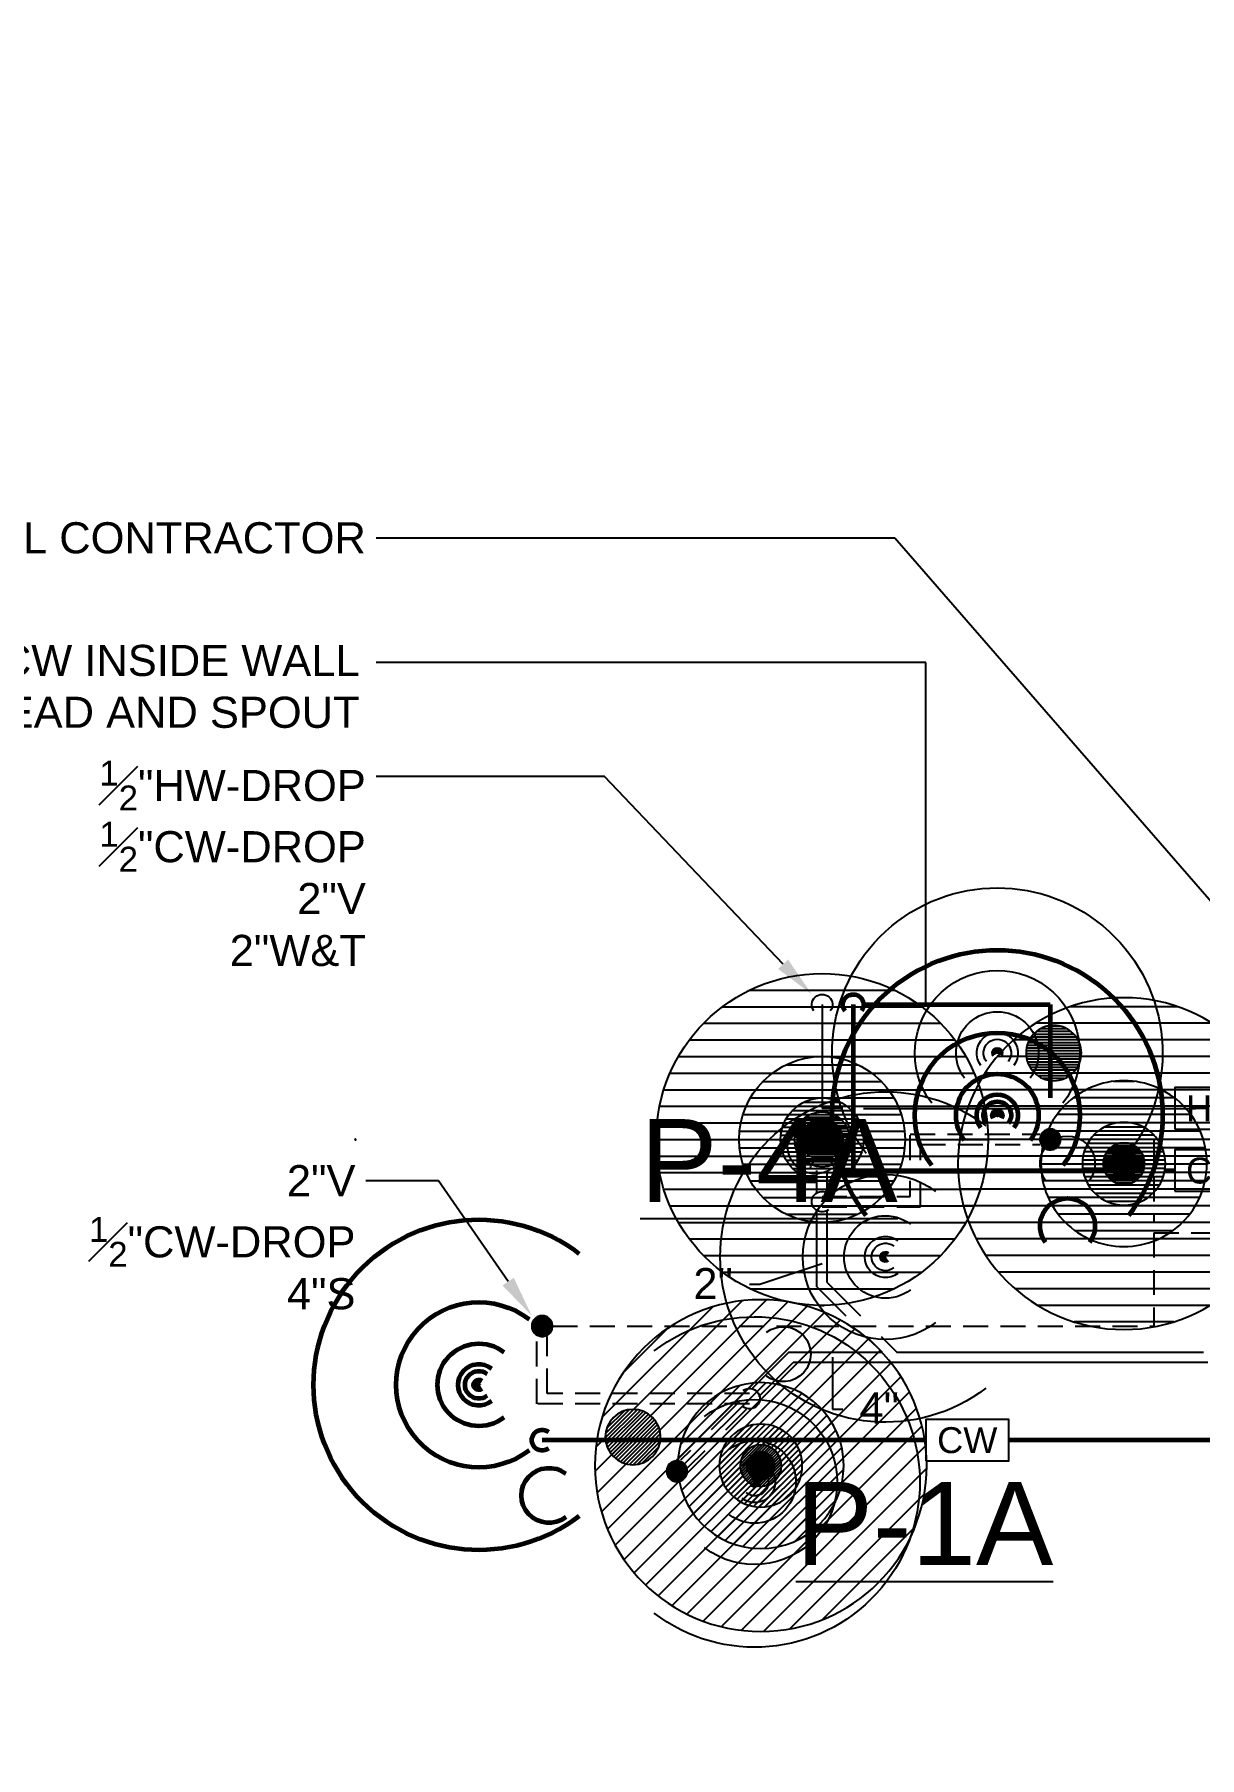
# Model space of a CAD drawing. Extents: x 2104 to 16979, y 4026 to 5124.
# Drawn here: x 10335.1 to 10503.6, y 4482.6 to 4731.9 of the extents above; entities that cross this region are included whole.
import ezdxf
from ezdxf import colors
from ezdxf.entities.mleader import LeaderData, LeaderLine
from ezdxf.enums import TextEntityAlignment as Align
from ezdxf.math import Vec2, Vec3

# ---------------------------------------------------------------- set-up
doc = ezdxf.new("R2010")
doc.units = 0
doc.header["$LTSCALE"] = 18
doc.header["$MEASUREMENT"] = 0
doc.linetypes.add('VENT', pattern=[0.30000000000000004, 0.2, -0.1])
for name, color, linetype in [('G-ANNO-TEXT', 70, 'Continuous'), ('P-HW-N', 1, 'Continuous'), ('P-HW-N @ 1 (1)', 1, 'Continuous'), ('P-HW-N @ 1 (2)', 1, 'Continuous'), ('P-HW-N @ 12', 1, 'Continuous'), ('P-HW-N @ 128', 1, 'Continuous'), ('P-HW-N @ 16', 1, 'Continuous'), ('P-HW-N @ 192', 1, 'Continuous'), ('P-HW-N @ 2', 1, 'Continuous'), ('P-HW-N @ 24', 1, 'Continuous'), ('P-HW-N @ 384', 1, 'Continuous'), ('P-HW-N @ 4', 1, 'Continuous'), ('P-HW-N @ 48', 1, 'Continuous'), ('P-HW-N @ 64', 1, 'Continuous'), ('P-HW-N @ 768', 1, 'Continuous'), ('P-HW-N @ 8', 1, 'Continuous'), ('P-HW-N @ 96', 1, 'Continuous'), ('P-SAN-N', 6, 'Continuous'), ('P-SAN-N @ 1 (1)', 6, 'Continuous'), ('P-SAN-N @ 1 (2)', 6, 'Continuous'), ('P-SAN-N @ 12', 6, 'Continuous'), ('P-SAN-N @ 128', 6, 'Continuous'), ('P-SAN-N @ 16', 6, 'Continuous'), ('P-SAN-N @ 192', 6, 'Continuous'), ('P-SAN-N @ 2', 6, 'Continuous'), ('P-SAN-N @ 24', 6, 'Continuous'), ('P-SAN-N @ 384', 6, 'Continuous'), ('P-SAN-N @ 4', 6, 'Continuous'), ('P-SAN-N @ 48', 6, 'Continuous'), ('P-SAN-N @ 64', 6, 'Continuous'), ('P-SAN-N @ 768', 6, 'Continuous'), ('P-SAN-N @ 8', 6, 'Continuous'), ('P-SAN-N @ 96', 6, 'Continuous'), ('P-SANV-N', 5, 'VENT'), ('P-SANV-N @ 1 (1)', 5, 'VENT'), ('P-SANV-N @ 1 (2)', 5, 'VENT'), ('P-SANV-N @ 12', 5, 'VENT'), ('P-SANV-N @ 128', 5, 'VENT'), ('P-SANV-N @ 16', 5, 'VENT'), ('P-SANV-N @ 192', 5, 'VENT'), ('P-SANV-N @ 2', 5, 'VENT'), ('P-SANV-N @ 24', 5, 'VENT'), ('P-SANV-N @ 384', 5, 'VENT'), ('P-SANV-N @ 4', 5, 'VENT'), ('P-SANV-N @ 48', 5, 'VENT'), ('P-SANV-N @ 64', 5, 'VENT'), ('P-SANV-N @ 768', 5, 'VENT'), ('P-SANV-N @ 8', 5, 'VENT'), ('P-SANV-N @ 96', 5, 'VENT')]:
    doc.layers.add(name, color=color, linetype=linetype)
for name, color, linetype, lineweight in [('P-CW-N', 4, 'Continuous', 60), ('P-CW-N @ 1 (1)', 4, 'Continuous', 60), ('P-CW-N @ 1 (2)', 4, 'Continuous', 60), ('P-CW-N @ 12', 4, 'Continuous', 60), ('P-CW-N @ 128', 4, 'Continuous', 60), ('P-CW-N @ 16', 4, 'Continuous', 60), ('P-CW-N @ 192', 4, 'Continuous', 60), ('P-CW-N @ 2', 4, 'Continuous', 60), ('P-CW-N @ 24', 4, 'Continuous', 60), ('P-CW-N @ 384', 4, 'Continuous', 60), ('P-CW-N @ 4', 4, 'Continuous', 60), ('P-CW-N @ 48', 4, 'Continuous', 60), ('P-CW-N @ 64', 4, 'Continuous', 60), ('P-CW-N @ 768', 4, 'Continuous', 60), ('P-CW-N @ 8', 4, 'Continuous', 60), ('P-CW-N @ 96', 4, 'Continuous', 60)]:
    doc.layers.add(name, color=color, linetype=linetype, lineweight=lineweight)
doc.layers.get('0').freeze()
doc.styles.add('Arial', font='arial.ttf')
doc.dimstyles.new('Loop048', dxfattribs={"dimscale": 0, "dimtxt": 0.09375, "dimasz": 0.03125, "dimexe": 0.0625, "dimexo": 0.0625, "dimgap": 0.09375, "dimtad": 1, "dimdec": 4, "dimzin": 3, "dimdsep": 46, "dimlunit": 4, "dimtxsty": 'Arial', "dimblk": 'OBLIQUE', "dimcen": 0.09375, "dimdle": 0.0625, "dimclrd": 256, "dimclre": 256, "dimclrt": 256, "dimadec": 4, "dimazin": 0, "dimtfac": 0.8, "dimtdec": 4, "dimtix": 1, "dimtofl": 0, "dimtmove": 1, "dimatfit": 0, "dimldrblk": 'LeaderNoteBlock', "dimfxl": 1, "dimfrac": 1, "dimtolj": 1, "dimtzin": 0, "dimlwd": -1, "dimlwe": -1, "dimarcsym": 0})

# ---------------------------------------------------------------- blocks, each defined once
blk = doc.blocks.new('*U7')
h = blk.add_hatch()
h.set_pattern_fill('ANSI31', color=256, scale=0.025, angle=135)
h.set_pattern_definition([(180, (0, 0), (-4.336808689942018e-19, -0.003125), [])])
edge = h.paths.add_edge_path()
edge.add_arc((-3.469446951953614e-18, -6.938893903907228e-18), 0.03125000000000001, 0, 360)
blk.add_circle((0, 0), 0.03125)
blk = doc.blocks.new('*U590')
at = {"layer": 'P-SANV-N @ 1 (1)', "xscale": -1}
blk.add_blockref('*U7', (10492.65641847585, 4568.5), dxfattribs=at)
at = {"layer": 'P-SANV-N @ 1 (2)', "xscale": -1}
blk.add_blockref('*U7', (10492.65641847585, 4568.5), dxfattribs=at)
at = {"layer": 'P-SANV-N @ 12', "xscale": -12, "yscale": 12, "zscale": 12}
blk.add_blockref('*U7', (10492.65641847585, 4568.5), dxfattribs=at)
at = {"layer": 'P-SANV-N @ 128', "xscale": -128, "yscale": 128, "zscale": 128}
blk.add_blockref('*U7', (10482.5, 4584.5), dxfattribs=at)
at = {"layer": 'P-SANV-N @ 16', "xscale": -16, "yscale": 16, "zscale": 16}
blk.add_blockref('*U7', (10492.65641847585, 4568.5), dxfattribs=at)
at = {"layer": 'P-SANV-N @ 192', "xscale": -192, "yscale": 192, "zscale": 192}
blk.add_blockref('*U7', (10492.65641847585, 4568.5), dxfattribs=at)
at = {"layer": 'P-SANV-N @ 2', "xscale": -2, "yscale": 2, "zscale": 2}
blk.add_blockref('*U7', (10492.65641847585, 4568.5), dxfattribs=at)
at = {"layer": 'P-SANV-N @ 24', "xscale": -24, "yscale": 24, "zscale": 24}
blk.add_blockref('*U7', (10492.65641847585, 4568.5), dxfattribs=at)
at = {"layer": 'P-SANV-N @ 384', "xscale": -384, "yscale": 384, "zscale": 384}
blk.add_blockref('*U7', (10492.65641847585, 4568.5), dxfattribs=at)
at = {"layer": 'P-SANV-N @ 4', "xscale": -4, "yscale": 4, "zscale": 4}
blk.add_blockref('*U7', (10492.65641847585, 4568.5), dxfattribs=at)
at = {"layer": 'P-SANV-N @ 48', "xscale": -48, "yscale": 48, "zscale": 48}
blk.add_blockref('*U7', (10408.5, 4545), dxfattribs=at)
at = {"layer": 'P-SANV-N @ 64', "xscale": -64, "yscale": 64, "zscale": 64}
blk.add_blockref('*U7', (10492.65641847585, 4568.5), dxfattribs=at)
at = {"layer": 'P-SANV-N @ 768', "xscale": -768, "yscale": 768, "zscale": 768}
blk.add_blockref('*U7', (10492.65641847585, 4568.5), dxfattribs=at)
at = {"layer": 'P-SANV-N @ 8', "xscale": -8, "yscale": 8, "zscale": 8}
blk.add_blockref('*U7', (10492.65641847585, 4568.5), dxfattribs=at)
at = {"layer": 'P-SANV-N @ 96', "xscale": -96, "yscale": 96, "zscale": 96}
blk.add_blockref('*U7', (10492.65641847585, 4568.5), dxfattribs=at)
blk = doc.blocks.new('*U591')
at = {"layer": 'P-SAN-N @ 1 (1)', "xscale": -1, "rotation": 44.99999999999992}
blk.add_blockref('*U7', (10440.13141984515, 4524.817711346161), dxfattribs=at)
at = {"layer": 'P-SAN-N @ 1 (2)', "xscale": -1, "rotation": 44.99999999999992}
blk.add_blockref('*U7', (10440.13141984515, 4524.817711346161), dxfattribs=at)
at = {"layer": 'P-SAN-N @ 12', "xscale": -12, "yscale": 12, "zscale": 12, "rotation": 44.99999999999992}
blk.add_blockref('*U7', (10440.13141984515, 4524.817711346161), dxfattribs=at)
at = {"layer": 'P-SAN-N @ 128', "xscale": -128, "yscale": 128, "zscale": 128, "rotation": 44.99999999999992}
blk.add_blockref('*U7', (10421.63603896932, 4528.949747468305), dxfattribs=at)
at = {"layer": 'P-SAN-N @ 16', "xscale": -16, "yscale": 16, "zscale": 16, "rotation": 44.99999999999992}
blk.add_blockref('*U7', (10440.13141984515, 4524.817711346161), dxfattribs=at)
at = {"layer": 'P-SAN-N @ 192', "xscale": -192, "yscale": 192, "zscale": 192, "rotation": 44.99999999999992}
blk.add_blockref('*U7', (10440.13141984515, 4524.817711346161), dxfattribs=at)
at = {"layer": 'P-SAN-N @ 2', "xscale": -2, "yscale": 2, "zscale": 2, "rotation": 44.99999999999992}
blk.add_blockref('*U7', (10440.13141984515, 4524.817711346161), dxfattribs=at)
at = {"layer": 'P-SAN-N @ 24', "xscale": -24, "yscale": 24, "zscale": 24, "rotation": 44.99999999999992}
blk.add_blockref('*U7', (10440.13141984515, 4524.817711346161), dxfattribs=at)
at = {"layer": 'P-SAN-N @ 384', "xscale": -383.9999999999999, "yscale": 384, "zscale": 384, "rotation": 44.99999999999992}
blk.add_blockref('*U7', (10440.13141984515, 4524.817711346161), dxfattribs=at)
at = {"layer": 'P-SAN-N @ 4', "xscale": -4, "yscale": 4, "zscale": 4, "rotation": 44.99999999999992}
blk.add_blockref('*U7', (10440.13141984515, 4524.817711346161), dxfattribs=at)
at = {"layer": 'P-SAN-N @ 48', "xscale": -47.99999999999999, "yscale": 48, "zscale": 48, "rotation": 44.99999999999992}
blk.add_blockref('*U7', (10428, 4524), dxfattribs=at)
at = {"layer": 'P-SAN-N @ 64', "xscale": -64, "yscale": 64, "zscale": 64, "rotation": 44.99999999999992}
blk.add_blockref('*U7', (10440.13141984515, 4524.817711346161), dxfattribs=at)
at = {"layer": 'P-SAN-N @ 768', "xscale": -767.9999999999999, "yscale": 768, "zscale": 768, "rotation": 44.99999999999992}
blk.add_blockref('*U7', (10440.13141984515, 4524.817711346161), dxfattribs=at)
at = {"layer": 'P-SAN-N @ 8', "xscale": -8, "yscale": 8, "zscale": 8, "rotation": 44.99999999999992}
blk.add_blockref('*U7', (10440.13141984515, 4524.817711346161), dxfattribs=at)
at = {"layer": 'P-SAN-N @ 96', "xscale": -95.99999999999999, "yscale": 96, "zscale": 96, "rotation": 44.99999999999992}
blk.add_blockref('*U7', (10440.13141984515, 4524.817711346161), dxfattribs=at)
blk = doc.blocks.new('*U24')
at = {"linetype": 'Continuous'}
blk.add_arc((0, 0), 0.03111555437015312, 52.56696947382129, 307.4330305261797, dxfattribs=at)
blk = doc.blocks.new('*U592')
at = {"layer": 'P-CW-N @ 1 (1)', "xscale": -1, "rotation": 180}
blk.add_blockref('*U24', (10399.34358152415, 4536.5), dxfattribs=at)
at = {"layer": 'P-CW-N @ 1 (2)', "xscale": -1, "rotation": 180}
blk.add_blockref('*U24', (10399.34358152415, 4536.5), dxfattribs=at)
at = {"layer": 'P-CW-N @ 12', "xscale": -12, "yscale": 12, "zscale": 12, "rotation": 180}
blk.add_blockref('*U24', (10399.34358152415, 4536.5), dxfattribs=at)
at = {"layer": 'P-CW-N @ 128', "xscale": -128, "yscale": 128, "zscale": 128, "rotation": 180}
blk.add_blockref('*U24', (10409.5, 4520.5), dxfattribs=at)
at = {"layer": 'P-CW-N @ 16', "xscale": -16, "yscale": 16, "zscale": 16, "rotation": 180}
blk.add_blockref('*U24', (10399.34358152415, 4536.5), dxfattribs=at)
at = {"layer": 'P-CW-N @ 192', "xscale": -192, "yscale": 192, "zscale": 192, "rotation": 180}
blk.add_blockref('*U24', (10399.34358152415, 4536.5), dxfattribs=at)
at = {"layer": 'P-CW-N @ 2', "xscale": -2, "yscale": 2, "zscale": 2, "rotation": 180}
blk.add_blockref('*U24', (10399.34358152415, 4536.5), dxfattribs=at)
at = {"layer": 'P-CW-N @ 24', "xscale": -24, "yscale": 24, "zscale": 24, "rotation": 180}
blk.add_blockref('*U24', (10399.34358152415, 4536.5), dxfattribs=at)
at = {"layer": 'P-CW-N @ 384', "xscale": -384, "yscale": 384, "zscale": 384, "rotation": 180}
blk.add_blockref('*U24', (10399.34358152415, 4536.5), dxfattribs=at)
at = {"layer": 'P-CW-N @ 4', "xscale": -4, "yscale": 4, "zscale": 4, "rotation": 180}
blk.add_blockref('*U24', (10399.34358152415, 4536.5), dxfattribs=at)
at = {"layer": 'P-CW-N @ 48', "xscale": -48, "yscale": 48, "zscale": 48, "rotation": 180}
blk.add_blockref('*U24', (10408.5, 4528.5), dxfattribs=at)
at = {"layer": 'P-CW-N @ 64', "xscale": -64, "yscale": 64, "zscale": 64, "rotation": 180}
blk.add_blockref('*U24', (10399.34358152415, 4536.5), dxfattribs=at)
at = {"layer": 'P-CW-N @ 768', "xscale": -768, "yscale": 768, "zscale": 768, "rotation": 180}
blk.add_blockref('*U24', (10399.34358152415, 4536.5), dxfattribs=at)
at = {"layer": 'P-CW-N @ 8', "xscale": -8, "yscale": 8, "zscale": 8, "rotation": 180}
blk.add_blockref('*U24', (10399.34358152415, 4536.5), dxfattribs=at)
at = {"layer": 'P-CW-N @ 96', "xscale": -96, "yscale": 96, "zscale": 96, "rotation": 180}
blk.add_blockref('*U24', (10399.34358152415, 4536.5), dxfattribs=at)
blk = doc.blocks.new('*U15')
at = {"linetype": 'Continuous'}
blk.add_arc((0, 0), 0.03111555437015312, 142.5669694738273, 37.43303052618576, dxfattribs=at)
blk = doc.blocks.new('*U593')
at = {"layer": 'P-CW-N @ 1 (1)', "xscale": -1, "rotation": 180}
blk.add_blockref('*U15', (10474.34358152415, 4575.5), dxfattribs=at)
at = {"layer": 'P-CW-N @ 1 (2)', "xscale": -1, "rotation": 180}
blk.add_blockref('*U15', (10474.34358152415, 4575.5), dxfattribs=at)
at = {"layer": 'P-CW-N @ 12', "xscale": -12, "yscale": 12, "zscale": 12, "rotation": 180}
blk.add_blockref('*U15', (10474.34358152415, 4575.5), dxfattribs=at)
at = {"layer": 'P-CW-N @ 128', "xscale": -128, "yscale": 128, "zscale": 128, "rotation": 180}
blk.add_blockref('*U15', (10484.5, 4559.5), dxfattribs=at)
at = {"layer": 'P-CW-N @ 16', "xscale": -16, "yscale": 16, "zscale": 16, "rotation": 180}
blk.add_blockref('*U15', (10474.34358152415, 4575.5), dxfattribs=at)
at = {"layer": 'P-CW-N @ 192', "xscale": -192, "yscale": 192, "zscale": 192, "rotation": 180}
blk.add_blockref('*U15', (10474.34358152415, 4575.5), dxfattribs=at)
at = {"layer": 'P-CW-N @ 2', "xscale": -2, "yscale": 2, "zscale": 2, "rotation": 180}
blk.add_blockref('*U15', (10474.34358152415, 4575.5), dxfattribs=at)
at = {"layer": 'P-CW-N @ 24', "xscale": -24, "yscale": 24, "zscale": 24, "rotation": 180}
blk.add_blockref('*U15', (10474.34358152415, 4575.5), dxfattribs=at)
at = {"layer": 'P-CW-N @ 384', "xscale": -384, "yscale": 384, "zscale": 384, "rotation": 180}
blk.add_blockref('*U15', (10474.34358152415, 4575.5), dxfattribs=at)
at = {"layer": 'P-CW-N @ 4', "xscale": -4, "yscale": 4, "zscale": 4, "rotation": 180}
blk.add_blockref('*U15', (10474.34358152415, 4575.5), dxfattribs=at)
at = {"layer": 'P-CW-N @ 48', "xscale": -48, "yscale": 48, "zscale": 48, "rotation": 180}
blk.add_blockref('*U15', (10453.5, 4591.5), dxfattribs=at)
at = {"layer": 'P-CW-N @ 64', "xscale": -64, "yscale": 64, "zscale": 64, "rotation": 180}
blk.add_blockref('*U15', (10474.34358152415, 4575.5), dxfattribs=at)
at = {"layer": 'P-CW-N @ 768', "xscale": -768, "yscale": 768, "zscale": 768, "rotation": 180}
blk.add_blockref('*U15', (10474.34358152415, 4575.5), dxfattribs=at)
at = {"layer": 'P-CW-N @ 8', "xscale": -8, "yscale": 8, "zscale": 8, "rotation": 180}
blk.add_blockref('*U15', (10474.34358152415, 4575.5), dxfattribs=at)
at = {"layer": 'P-CW-N @ 96', "xscale": -96, "yscale": 96, "zscale": 96, "rotation": 180}
blk.add_blockref('*U15', (10474.34358152415, 4575.5), dxfattribs=at)
blk = doc.blocks.new('*U594')
at = {"layer": 'P-HW-N @ 1 (1)', "xscale": -1, "rotation": 180}
blk.add_blockref('*U15', (10474.34358152415, 4584.5), dxfattribs=at)
at = {"layer": 'P-HW-N @ 1 (2)', "xscale": -1, "rotation": 180}
blk.add_blockref('*U15', (10474.34358152415, 4584.5), dxfattribs=at)
at = {"layer": 'P-HW-N @ 12', "xscale": -12, "yscale": 12, "zscale": 12, "rotation": 180}
blk.add_blockref('*U15', (10474.34358152415, 4584.5), dxfattribs=at)
at = {"layer": 'P-HW-N @ 128', "xscale": -128, "yscale": 128, "zscale": 128, "rotation": 180}
blk.add_blockref('*U15', (10484.5, 4568.5), dxfattribs=at)
at = {"layer": 'P-HW-N @ 16', "xscale": -16, "yscale": 16, "zscale": 16, "rotation": 180}
blk.add_blockref('*U15', (10474.34358152415, 4584.5), dxfattribs=at)
at = {"layer": 'P-HW-N @ 192', "xscale": -192, "yscale": 192, "zscale": 192, "rotation": 180}
blk.add_blockref('*U15', (10474.34358152415, 4584.5), dxfattribs=at)
at = {"layer": 'P-HW-N @ 2', "xscale": -2, "yscale": 2, "zscale": 2, "rotation": 180}
blk.add_blockref('*U15', (10474.34358152415, 4584.5), dxfattribs=at)
at = {"layer": 'P-HW-N @ 24', "xscale": -24, "yscale": 24, "zscale": 24, "rotation": 180}
blk.add_blockref('*U15', (10474.34358152415, 4584.5), dxfattribs=at)
at = {"layer": 'P-HW-N @ 384', "xscale": -384, "yscale": 384, "zscale": 384, "rotation": 180}
blk.add_blockref('*U15', (10474.34358152415, 4584.5), dxfattribs=at)
at = {"layer": 'P-HW-N @ 4', "xscale": -4, "yscale": 4, "zscale": 4, "rotation": 180}
blk.add_blockref('*U15', (10474.34358152415, 4584.5), dxfattribs=at)
at = {"layer": 'P-HW-N @ 48', "xscale": -48, "yscale": 48, "zscale": 48, "rotation": 180}
blk.add_blockref('*U15', (10449, 4591.5), dxfattribs=at)
at = {"layer": 'P-HW-N @ 64', "xscale": -64, "yscale": 64, "zscale": 64, "rotation": 180}
blk.add_blockref('*U15', (10474.34358152415, 4584.5), dxfattribs=at)
at = {"layer": 'P-HW-N @ 768', "xscale": -768, "yscale": 768, "zscale": 768, "rotation": 180}
blk.add_blockref('*U15', (10474.34358152415, 4584.5), dxfattribs=at)
at = {"layer": 'P-HW-N @ 8', "xscale": -8, "yscale": 8, "zscale": 8, "rotation": 180}
blk.add_blockref('*U15', (10474.34358152415, 4584.5), dxfattribs=at)
at = {"layer": 'P-HW-N @ 96', "xscale": -96, "yscale": 96, "zscale": 96, "rotation": 180}
blk.add_blockref('*U15', (10474.34358152415, 4584.5), dxfattribs=at)
blk = doc.blocks.new('*U23')
at = {"linetype": 'Continuous'}
blk.add_circle((0, 0), 0.03515625, dxfattribs=at)
blk.add_arc((-4.231866745139107e-15, 0.09046299364832541), 0.03515625, 180.0000000000026, 2.655435359053694e-12, dxfattribs=at)
blk = doc.blocks.new('*U595')
at = {"layer": 'P-SAN-N @ 1 (2)', "xscale": -1, "rotation": 180}
blk.add_blockref('*U23', (10381.5, 4572), dxfattribs=at)
at = {"layer": 'P-SAN-N @ 48', "xscale": -48, "yscale": 48, "zscale": 48, "rotation": 180}
blk.add_blockref('*U23', (10449, 4572), dxfattribs=at)
blk = doc.blocks.new('*U45')
at = {"linetype": 'Continuous'}
blk.add_arc((0, 0), 0.03111555437015312, 7.566969473826592, 262.4330305261851, dxfattribs=at)
blk = doc.blocks.new('*U596')
at = {"layer": 'P-SANV-N @ 1 (1)', "xscale": -1, "rotation": 314.9999999999999}
blk.add_blockref('*U45', (10439.24233254862, 4522.443958952397), dxfattribs=at)
at = {"layer": 'P-SANV-N @ 1 (2)', "xscale": -1, "rotation": 314.9999999999999}
blk.add_blockref('*U45', (10439.24233254862, 4522.443958952397), dxfattribs=at)
at = {"layer": 'P-SANV-N @ 12', "xscale": -12, "yscale": 12, "zscale": 12, "rotation": 314.9999999999999}
blk.add_blockref('*U45', (10439.24233254862, 4522.443958952397), dxfattribs=at)
at = {"layer": 'P-SANV-N @ 128', "xscale": -128, "yscale": 128, "zscale": 128, "rotation": 314.9999999999999}
blk.add_blockref('*U45', (10443.37436867076, 4540.939339828219), dxfattribs=at)
at = {"layer": 'P-SANV-N @ 16', "xscale": -16, "yscale": 16, "zscale": 16, "rotation": 314.9999999999999}
blk.add_blockref('*U45', (10439.24233254862, 4522.443958952397), dxfattribs=at)
at = {"layer": 'P-SANV-N @ 192', "xscale": -192, "yscale": 192, "zscale": 192, "rotation": 314.9999999999999}
blk.add_blockref('*U45', (10439.24233254862, 4522.443958952397), dxfattribs=at)
at = {"layer": 'P-SANV-N @ 2', "xscale": -2, "yscale": 2, "zscale": 2, "rotation": 314.9999999999999}
blk.add_blockref('*U45', (10439.24233254862, 4522.443958952397), dxfattribs=at)
at = {"layer": 'P-SANV-N @ 24', "xscale": -24, "yscale": 24, "zscale": 24, "rotation": 314.9999999999999}
blk.add_blockref('*U45', (10439.24233254862, 4522.443958952397), dxfattribs=at)
at = {"layer": 'P-SANV-N @ 384', "xscale": -384.0000000000001, "yscale": 384.0000000000001, "zscale": 384.0000000000001, "rotation": 314.9999999999999}
blk.add_blockref('*U45', (10439.24233254862, 4522.443958952397), dxfattribs=at)
at = {"layer": 'P-SANV-N @ 4', "xscale": -4, "yscale": 4, "zscale": 4, "rotation": 314.9999999999999}
blk.add_blockref('*U45', (10439.24233254862, 4522.443958952397), dxfattribs=at)
at = {"layer": 'P-SANV-N @ 48', "xscale": -48.00000000000001, "yscale": 48.00000000000001, "zscale": 48.00000000000001, "rotation": 314.9999999999999}
blk.add_blockref('*U45', (10438.5, 4534.5), dxfattribs=at)
at = {"layer": 'P-SANV-N @ 64', "xscale": -64, "yscale": 64, "zscale": 64, "rotation": 314.9999999999999}
blk.add_blockref('*U45', (10439.24233254862, 4522.443958952397), dxfattribs=at)
at = {"layer": 'P-SANV-N @ 768', "xscale": -768.0000000000001, "yscale": 768.0000000000001, "zscale": 768.0000000000001, "rotation": 314.9999999999999}
blk.add_blockref('*U45', (10439.24233254862, 4522.443958952397), dxfattribs=at)
at = {"layer": 'P-SANV-N @ 8', "xscale": -8, "yscale": 8, "zscale": 8, "rotation": 314.9999999999999}
blk.add_blockref('*U45', (10439.24233254862, 4522.443958952397), dxfattribs=at)
at = {"layer": 'P-SANV-N @ 96', "xscale": -96.00000000000001, "yscale": 96.00000000000001, "zscale": 96.00000000000001, "rotation": 314.9999999999999}
blk.add_blockref('*U45', (10439.24233254862, 4522.443958952397), dxfattribs=at)
blk = doc.blocks.new('*U8')
at = {"linetype": 'Continuous'}
blk.add_arc((0, 0), 0.03111555437015312, 232.5669694738212, 127.4330305261797, dxfattribs=at)
blk = doc.blocks.new('*U597')
at = {"layer": 'P-SANV-N @ 1 (1)', "xscale": -1}
blk.add_blockref('*U8', (10458.15641847585, 4555), dxfattribs=at)
at = {"layer": 'P-SANV-N @ 1 (2)', "xscale": -1}
blk.add_blockref('*U8', (10458.15641847585, 4555), dxfattribs=at)
at = {"layer": 'P-SANV-N @ 12', "xscale": -12, "yscale": 12, "zscale": 12}
blk.add_blockref('*U8', (10458.15641847585, 4555), dxfattribs=at)
at = {"layer": 'P-SANV-N @ 128', "xscale": -128, "yscale": 128, "zscale": 128}
blk.add_blockref('*U8', (10448, 4571), dxfattribs=at)
at = {"layer": 'P-SANV-N @ 16', "xscale": -16, "yscale": 16, "zscale": 16}
blk.add_blockref('*U8', (10458.15641847585, 4555), dxfattribs=at)
at = {"layer": 'P-SANV-N @ 192', "xscale": -192, "yscale": 192, "zscale": 192}
blk.add_blockref('*U8', (10458.15641847585, 4555), dxfattribs=at)
at = {"layer": 'P-SANV-N @ 2', "xscale": -2, "yscale": 2, "zscale": 2}
blk.add_blockref('*U8', (10458.15641847585, 4555), dxfattribs=at)
at = {"layer": 'P-SANV-N @ 24', "xscale": -24, "yscale": 24, "zscale": 24}
blk.add_blockref('*U8', (10458.15641847585, 4555), dxfattribs=at)
at = {"layer": 'P-SANV-N @ 384', "xscale": -384, "yscale": 384, "zscale": 384}
blk.add_blockref('*U8', (10458.15641847585, 4555), dxfattribs=at)
at = {"layer": 'P-SANV-N @ 4', "xscale": -4, "yscale": 4, "zscale": 4}
blk.add_blockref('*U8', (10458.15641847585, 4555), dxfattribs=at)
at = {"layer": 'P-SANV-N @ 48', "xscale": -48, "yscale": 48, "zscale": 48}
blk.add_blockref('*U8', (10449, 4563), dxfattribs=at)
at = {"layer": 'P-SANV-N @ 64', "xscale": -64, "yscale": 64, "zscale": 64}
blk.add_blockref('*U8', (10458.15641847585, 4555), dxfattribs=at)
at = {"layer": 'P-SANV-N @ 768', "xscale": -768, "yscale": 768, "zscale": 768}
blk.add_blockref('*U8', (10458.15641847585, 4555), dxfattribs=at)
at = {"layer": 'P-SANV-N @ 8', "xscale": -8, "yscale": 8, "zscale": 8}
blk.add_blockref('*U8', (10458.15641847585, 4555), dxfattribs=at)
at = {"layer": 'P-SANV-N @ 96', "xscale": -96, "yscale": 96, "zscale": 96}
blk.add_blockref('*U8', (10458.15641847585, 4555), dxfattribs=at)
blk = doc.blocks.new('*U605')
at = {"layer": 'P-SANV-N @ 1 (1)', "xscale": -1}
blk.add_blockref('*U7', (10566.15641847585, 4595.5), dxfattribs=at)
at = {"layer": 'P-SANV-N @ 1 (2)', "xscale": -1}
blk.add_blockref('*U7', (10566.15641847585, 4595.5), dxfattribs=at)
at = {"layer": 'P-SANV-N @ 12', "xscale": -12, "yscale": 12, "zscale": 12}
blk.add_blockref('*U7', (10566.15641847585, 4595.5), dxfattribs=at)
at = {"layer": 'P-SANV-N @ 128', "xscale": -128, "yscale": 128, "zscale": 128}
blk.add_blockref('*U7', (10556, 4611.5), dxfattribs=at)
at = {"layer": 'P-SANV-N @ 16', "xscale": -16, "yscale": 16, "zscale": 16}
blk.add_blockref('*U7', (10566.15641847585, 4595.5), dxfattribs=at)
at = {"layer": 'P-SANV-N @ 192', "xscale": -192, "yscale": 192, "zscale": 192}
blk.add_blockref('*U7', (10566.15641847585, 4595.5), dxfattribs=at)
at = {"layer": 'P-SANV-N @ 2', "xscale": -2, "yscale": 2, "zscale": 2}
blk.add_blockref('*U7', (10566.15641847585, 4595.5), dxfattribs=at)
at = {"layer": 'P-SANV-N @ 24', "xscale": -24, "yscale": 24, "zscale": 24}
blk.add_blockref('*U7', (10566.15641847585, 4595.5), dxfattribs=at)
at = {"layer": 'P-SANV-N @ 384', "xscale": -384, "yscale": 384, "zscale": 384}
blk.add_blockref('*U7', (10566.15641847585, 4595.5), dxfattribs=at)
at = {"layer": 'P-SANV-N @ 4', "xscale": -4, "yscale": 4, "zscale": 4}
blk.add_blockref('*U7', (10566.15641847585, 4595.5), dxfattribs=at)
at = {"layer": 'P-SANV-N @ 48', "xscale": -48, "yscale": 48, "zscale": 48}
blk.add_blockref('*U7', (10482, 4572), dxfattribs=at)
at = {"layer": 'P-SANV-N @ 64', "xscale": -64, "yscale": 64, "zscale": 64}
blk.add_blockref('*U7', (10566.15641847585, 4595.5), dxfattribs=at)
at = {"layer": 'P-SANV-N @ 768', "xscale": -768, "yscale": 768, "zscale": 768}
blk.add_blockref('*U7', (10566.15641847585, 4595.5), dxfattribs=at)
at = {"layer": 'P-SANV-N @ 8', "xscale": -8, "yscale": 8, "zscale": 8}
blk.add_blockref('*U7', (10566.15641847585, 4595.5), dxfattribs=at)
at = {"layer": 'P-SANV-N @ 96', "xscale": -96, "yscale": 96, "zscale": 96}
blk.add_blockref('*U7', (10566.15641847585, 4595.5), dxfattribs=at)
blk = doc.blocks.new('_Oblique')
at = {"color": 0, "linetype": 'ByBlock', "lineweight": -2}
blk.add_line((-0.5, -0.5), (0.5, 0.5), dxfattribs=at)
blk = doc.blocks.new('LeaderNoteBlock')
blk.add_ellipse((0, 0), major_axis=(1, -1.836909530733566e-16), ratio=0.2499999999998295, start_param=5.387520513321723, end_param=10.32044275462724)
blk = doc.blocks.new('*U12')
at = {"layer": 'DEFPOINTS'}
blk.add_lwpolyline([(-0.125, -0.0625), (0.125, -0.0625), (0.125, 0.0625), (-0.125, 0.0625)], close=True, dxfattribs=at)
at = {"style": 'Arial'}
blk.add_text('CW', height=0.078125, dxfattribs=at).set_placement((-3.686292673615752e-17, 2.775557561562891e-17), align=Align.MIDDLE)
blk = doc.blocks.new('*U13')
at = {"layer": 'DEFPOINTS'}
blk.add_lwpolyline([(-0.125, -0.0625), (0.125, -0.0625), (0.125, 0.0625), (-0.125, 0.0625)], close=True, dxfattribs=at)
at = {"style": 'Arial'}
blk.add_text('HW', height=0.078125, dxfattribs=at).set_placement((-3.713743472833174e-17, 0), align=Align.MIDDLE)
blk = doc.blocks.new('*U728')
at = {"layer": 'P-SAN-N @ 1 (1)'}
blk.add_blockref('*U7', (10449, 4572), dxfattribs=at)
at = {"layer": 'P-SAN-N @ 1 (2)'}
blk.add_blockref('*U7', (10449, 4572), dxfattribs=at)
at = {"layer": 'P-SAN-N @ 12', "xscale": 12, "yscale": 12, "zscale": 12}
blk.add_blockref('*U7', (10449, 4572), dxfattribs=at)
at = {"layer": 'P-SAN-N @ 128', "xscale": 128, "yscale": 128, "zscale": 128}
blk.add_blockref('*U7', (10449, 4572), dxfattribs=at)
at = {"layer": 'P-SAN-N @ 16', "xscale": 16, "yscale": 16, "zscale": 16}
blk.add_blockref('*U7', (10449, 4572), dxfattribs=at)
at = {"layer": 'P-SAN-N @ 192', "xscale": 192, "yscale": 192, "zscale": 192}
blk.add_blockref('*U7', (10449, 4572), dxfattribs=at)
at = {"layer": 'P-SAN-N @ 2', "xscale": 2, "yscale": 2, "zscale": 2}
blk.add_blockref('*U7', (10449, 4572), dxfattribs=at)
at = {"layer": 'P-SAN-N @ 24', "xscale": 24, "yscale": 24, "zscale": 24}
blk.add_blockref('*U7', (10449, 4572), dxfattribs=at)
at = {"layer": 'P-SAN-N @ 384', "xscale": 384, "yscale": 384, "zscale": 384}
blk.add_blockref('*U7', (10449, 4572), dxfattribs=at)
at = {"layer": 'P-SAN-N @ 4', "xscale": 4, "yscale": 4, "zscale": 4}
blk.add_blockref('*U7', (10449, 4572), dxfattribs=at)
at = {"layer": 'P-SAN-N @ 48', "xscale": 48, "yscale": 48, "zscale": 48}
blk.add_blockref('*U7', (10449, 4572), dxfattribs=at)
at = {"layer": 'P-SAN-N @ 64', "xscale": 64, "yscale": 64, "zscale": 64}
blk.add_blockref('*U7', (10449, 4572), dxfattribs=at)
at = {"layer": 'P-SAN-N @ 768', "xscale": 768, "yscale": 768, "zscale": 768}
blk.add_blockref('*U7', (10449, 4572), dxfattribs=at)
at = {"layer": 'P-SAN-N @ 8', "xscale": 8, "yscale": 8, "zscale": 8}
blk.add_blockref('*U7', (10449, 4572), dxfattribs=at)
at = {"layer": 'P-SAN-N @ 96', "xscale": 96, "yscale": 96, "zscale": 96}
blk.add_blockref('*U7', (10449, 4572), dxfattribs=at)

msp = doc.modelspace()

# ---------------------------------------------------------------- linework, layer by layer
at = {"layer": 'P-CW-N'}
for p, q in [((10453.5, 4591.5), (10453.5, 4567.5)), ((10455, 4591.5), (10482, 4591.5)), ((10482, 4591.5), (10482, 4578)), ((10453.5, 4567.5), (10495.5, 4567.5)), ((10498.5, 4567.5), (10500, 4567.5)), ((10464, 4528.5), (10408.5, 4528.5)), ((10519.5, 4528.5), (10476, 4528.5))]:
    msp.add_line(p, q, dxfattribs=at)
at = {"layer": 'P-HW-N'}
for p, q in [((10449, 4591.5), (10449, 4576.5)), ((10452, 4576.5), (10449, 4576.5)), ((10455, 4576.5), (10503, 4576.5))]:
    msp.add_line(p, q, dxfattribs=at)
at = {"layer": 'P-SAN-N'}
for p, q in [((10448.25, 4564.291580998446), (10448.25, 4567.5)), ((10449.75, 4564.291580998446), (10449.75, 4567.5)), ((10448.25, 4550.689339827744), (10448.25, 4561.708419001554)), ((10449.75, 4551.310660173856), (10449.75, 4561.708419001554)), ((10448.25, 4550.689339827746), (10452.43933982775, 4546.5)), ((10449.75, 4551.310660173855), (10454.5606601738, 4546.5)), ((10455.43933982775, 4543.5), (10457.68933982775, 4541.25)), ((10457.56066017376, 4543.5), (10459.81066017373, 4541.25)), ((10444.18933982822, 4541.25), (10438.80757679902, 4535.8682369708)), ((10439.8682369708, 4534.807576799021), (10444.81066017178, 4539.75)), ((10444.18933982822, 4541.25), (10457.68933982775, 4541.25)), ((10504.81066017178, 4539.750000000002), (10444.81066017178, 4539.75)), ((10459.81066017373, 4541.25), (10504.18933982822, 4541.25)), ((10436.98100543412, 4534.041665605895), (10432.93933982822, 4530)), ((10435.06066017178, 4530), (10438.0416656059, 4532.981005434116)), ((10429.93933982822, 4527), (10428.53033008589, 4525.59099025767)), ((10429.59099025767, 4524.53033008589), (10432.06066017178, 4527))]:
    msp.add_line(p, q, dxfattribs=at)
at = {"layer": 'P-SANV-N'}
for p, q in [((10461.75, 4572.75), (10480.5, 4572.75)), ((10461.75, 4569), (10461.75, 4572.75)), ((10497, 4572), (10483.5, 4572)), ((10497, 4572), (10497, 4560)), ((10463.25, 4571.25), (10480.5, 4571.25)), ((10463.25, 4569), (10463.25, 4571.25)), ((10461.75, 4563.75), (10461.75, 4566)), ((10463.25, 4562.25), (10463.25, 4566)), ((10449, 4563.75), (10461.75, 4563.75)), ((10449, 4562.25), (10463.25, 4562.25)), ((10497, 4558.5), (10497, 4545)), ((10497, 4558.5), (10536, 4558.5)), ((10410, 4545), (10497, 4545)), ((10407.75, 4533.75), (10407.75, 4543.5)), ((10409.25, 4535.25), (10409.25, 4543.5)), ((10438.5, 4535.25), (10409.25, 4535.25)), ((10438.5, 4533.75), (10407.75, 4533.75))]:
    msp.add_line(p, q, dxfattribs=at)

# ---------------------------------------------------------------- block references
at = {"layer": 'P-CW-N'}
for name in ['*U593', '*U592']:
    msp.add_blockref(name, (0, 0), dxfattribs=at)
at = {"layer": 'P-CW-N @ 48', "xscale": 48, "yscale": 48, "zscale": 48}
for p in [(10506, 4567.5), (10470, 4528.5)]:
    msp.add_blockref('*U12', p, dxfattribs=at)
at = {"layer": 'P-HW-N'}
msp.add_blockref('*U594', (0, 0), dxfattribs=at)
at = {"layer": 'P-HW-N @ 48', "xscale": 48, "yscale": 48, "zscale": 48}
msp.add_blockref('*U13', (10506, 4576.5), dxfattribs=at)
at = {"layer": 'P-SAN-N'}
for name in ['*U728', '*U595', '*U591']:
    msp.add_blockref(name, (0, 0), dxfattribs=at)
at = {"layer": 'P-SANV-N'}
for name in ['*U605', '*U590', '*U597', '*U596']:
    msp.add_blockref(name, (0, 0), dxfattribs=at)

# ---------------------------------------------------------------- texts
at = {"layer": 'G-ANNO-TEXT', "char_height": 4.5, "attachment_point": 3, "style": 'Arial'}
for s, width, insert in [('\\A1;{\\H0.8x;\\S1#2;}"HW & CW INSIDE WALL TO HEAD AND SPOUT', 78.60000000000036, (10382.1, 4644.9)), ('2"', 12.60000000000036, (10436.1, 4553.4))]:
    msp.add_mtext_dynamic_manual_height_columns(s, width=width, gutter_width=22.5, heights=[0], dxfattribs=dict(at, insert=insert))
at = {"layer": 'G-ANNO-TEXT', "attachment_point": 1, "style": 'Arial'}
for s, insert, char_height, width in [('{\\LP-4A}', (10422.68065097439, 4574.942540283714), 12, 68), ('\\A1;4"', (10454.40000000037, 4535.400000000373), 4.5, 12.59999999999854), ('{\\LP-1A}', (10445.18065003297, 4522.442541968844), 12, 68)]:
    msp.add_mtext(s, dxfattribs=dict(at, insert=insert, char_height=char_height, width=width))

# ---------------------------------------------------------------- leaders
at = {"layer": 'G-ANNO-TEXT'}
for points in [[(10464, 4591.5), (10464, 4641), (10384.5, 4641)], [(10449, 4554), (10440, 4551), (10438.5, 4551)], [(10450.5, 4540.5), (10450.5, 4533), (10452, 4533)]]:
    msp.add_leader(points, dimstyle='Loop048', override={"dimscale": 0}, dxfattribs=at)
ml = msp.add_multileader_mtext('Standard', dxfattribs=at)
ml.set_content('\\pxt1;FURNISH 18"x18" RATED ACCESS PANEL TO BE INSTALLED BY GENERAL CONTRACTOR', color=256, style='Arial')
ml.set_leader_properties(color=256, linetype='ByLayer', lineweight=-1)
ml.build(insert=Vec2(0, 0))
ml.multileader.update_dxf_attribs({"has_dogleg": 0, "dogleg_length": 0.125, "arrow_head_size": 6, "scale": 48})
ctx = ml.context
ctx.base_point, ctx.scale, ctx.char_height, ctx.arrow_head_size, ctx.landing_gap_size, ctx.plane_origin = Vec3(6738, 4729.5), 48, 4.5, 6, 1.5, Vec3(6592.5, 4707)
notes = []
notes.append((ctx, [(0, (1, 1, 0), (6732, 4729.5), (1, 0), 6, [(0, [(6601.5, 4692), (6624, 4729.5)], 0, [])])]))
ctx.mtext.insert, ctx.mtext.width, ctx.mtext.flow_direction = Vec3(6739.5, 4731.788369713506), 89.41139296310394, 5
ml = msp.add_multileader_mtext('Standard', dxfattribs=at)
ml.set_content('\\pxt1;FURNISH 18"x18" RATED ACCESS PANEL TO BE INSTALLED BY GENERAL CONTRACTOR', color=256, style='Arial')
ml.set_leader_properties(color=256, linetype='ByLayer', lineweight=-1)
ml.build(insert=Vec2(0, 0))
ml.multileader.update_dxf_attribs({"has_dogleg": 0, "dogleg_length": 0.125, "arrow_head_size": 6, "scale": 48})
ctx = ml.context
ctx.base_point, ctx.scale, ctx.char_height, ctx.arrow_head_size, ctx.landing_gap_size, ctx.plane_origin = Vec3(7087.5, 4707), 48, 4.5, 6, 1.5, Vec3(6945, 4680)
notes.append((ctx, [(0, (1, 1, 0), (7081.5, 4707), (1, 0), 6, [(0, [(6949.5, 4680), (6976.5, 4707)], 0, [])])]))
ctx.mtext.insert, ctx.mtext.width, ctx.mtext.flow_direction = Vec3(7089, 4709.288369713506), 142.7872292381453, 5
ml = msp.add_multileader_mtext('Standard', dxfattribs=at)
ml.set_content('\\pxt1;FURNISH 18"x18" RATED ACCESS PANEL TO BE INSTALLED BY GENERAL CONTRACTOR', color=256, style='Arial')
ml.set_leader_properties(color=256, linetype='ByLayer', lineweight=-1)
ml.build(insert=Vec2(0, 0))
ml.multileader.update_dxf_attribs({"has_dogleg": 0, "dogleg_length": 0.125, "arrow_head_size": 6, "scale": 48})
ctx = ml.context
ctx.base_point, ctx.scale, ctx.char_height, ctx.arrow_head_size, ctx.landing_gap_size, ctx.plane_origin = Vec3(10247.53137789905, 4659), 48, 4.5, 6, 1.5, Vec3(10519.5, 4599)
ctx.text_align_type = 2
notes.append((ctx, [(0, (1, 1, 0), (10390.5, 4659), (-1, 0), 6, [(0, [(10519.5, 4590), (10459.5, 4659)], 0, [])])]))
ctx.mtext.insert, ctx.mtext.width, ctx.mtext.alignment, ctx.mtext.flow_direction = Vec3(10383, 4661.288369713506), 137.3146103657382, 3, 5
ml = msp.add_multileader_mtext('Standard', dxfattribs=at)
ml.set_content('\\A1;{\\H0.8x;\\S1#2;}"HW-DROP\\P{\\H0.8x;\\S1#2;}"CW-DROP\\P2"V\\P2"W&T', color=256, style='Arial')
ml.set_leader_properties(color=256, linetype='ByLayer', lineweight=-1)
ml.build(insert=Vec2(0, 0))
ml.multileader.update_dxf_attribs({"has_dogleg": 0, "dogleg_length": 0.125, "arrow_head_size": 6, "scale": 48})
ctx = ml.context
ctx.base_point, ctx.scale, ctx.char_height, ctx.arrow_head_size, ctx.landing_gap_size, ctx.plane_origin = Vec3(10343.66091405184, 4624.5), 48, 4.5, 6, 1.5, Vec3(10447.5, 4593)
ctx.text_align_type = 2
notes.append((ctx, [(0, (1, 1, 0), (10390.5, 4624.5), (-1, 0), 6, [(0, [(10447.5, 4593), (10417.5, 4624.5)], 0, [])])]))
ctx.mtext.insert, ctx.mtext.alignment, ctx.mtext.flow_direction = Vec3(10383, 4626.802182810368), 3, 5
ml = msp.add_multileader_mtext('Standard', dxfattribs=at)
ml.set_content('\\A1;2"V\\P{\\H0.8x;\\S1#2;}"CW-DROP\\P4"S', color=256, style='Arial')
ml.set_leader_properties(color=256, linetype='ByLayer', lineweight=-1)
ml.build(insert=Vec2(0, 0))
ml.multileader.update_dxf_attribs({"has_dogleg": 0, "dogleg_length": 0.125, "arrow_head_size": 6, "scale": 48})
ctx = ml.context
ctx.base_point, ctx.scale, ctx.char_height, ctx.arrow_head_size, ctx.landing_gap_size, ctx.plane_origin = Vec3(10342.16091405184, 4566), 48, 4.5, 6, 1.5, Vec3(10446, 4534.5)
ctx.text_align_type = 2
notes.append((ctx, [(0, (1, 1, 0), (10389, 4566), (-1, 0), 6, [(0, [(10407, 4546.5), (10393.5, 4566)], 0, [])])]))
ctx.mtext.insert, ctx.mtext.alignment, ctx.mtext.flow_direction = Vec3(10381.5, 4568.288369713506), 3, 5
ml = msp.add_multileader_mtext('Standard', dxfattribs=at)
ml.set_content('\\pxt1;FURNISH 18"x18" RATED ACCESS PANEL TO BE INSTALLED BY GENERAL CONTRACTOR\\P\\ptz;(SHOWN FOR CLARITY OVER SINK, LOCATE IN CLOSET) ', color=256, style='Arial')
ml.set_leader_properties(color=256, linetype='ByLayer', lineweight=-1)
ml.build(insert=Vec2(0, 0))
ml.multileader.update_dxf_attribs({"has_dogleg": 0, "dogleg_length": 0.125, "arrow_head_size": 6, "scale": 48})
ctx = ml.context
ctx.base_point, ctx.scale, ctx.char_height, ctx.arrow_head_size, ctx.landing_gap_size, ctx.plane_origin = Vec3(10215, 4450.5), 48, 4.5, 6, 1.5, Vec3(10129.5, 4545)
notes.append((ctx, [(0, (1, 1, 0), (10209, 4450.5), (1, 0), 6, [(0, [(10129.5, 4545), (10207.5, 4450.5)], 0, [])])]))
ctx.mtext.insert, ctx.mtext.width, ctx.mtext.flow_direction = Vec3(10216.5, 4453.411493860845), 140.8873060985916, 5
ml = msp.add_multileader_mtext('Standard', dxfattribs=at)
ml.set_content('\\pxt1;FURNISH 18"x18" RATED ACCESS PANEL TO BE INSTALLED BY GENERAL CONTRACTOR', color=256, style='Arial')
ml.set_leader_properties(color=256, linetype='ByLayer', lineweight=-1)
ml.build(insert=Vec2(0, 0))
ml.multileader.update_dxf_attribs({"has_dogleg": 0, "dogleg_length": 0.125, "arrow_head_size": 6, "scale": 48})
ctx = ml.context
ctx.base_point, ctx.scale, ctx.char_height, ctx.arrow_head_size, ctx.landing_gap_size, ctx.plane_origin = Vec3(8064, 4497), 48, 4.5, 6, 1.5, Vec3(8044.5, 4486.5)
notes.append((ctx, [(0, (1, 1, 0), (8058, 4497), (1, 0), 6, [(0, [(8044.5, 4486.5), (8058, 4497)], 0, [])])]))
ctx.mtext.insert, ctx.mtext.width, ctx.mtext.flow_direction = Vec3(8065.5, 4499.288369713506), 95.84520851339948, 5
for ctx, leaders in notes:
    for number, flags, end, landing, length, lines in leaders:
        leader = LeaderData()
        leader.index, (leader.has_last_leader_line, leader.has_dogleg_vector, leader.attachment_direction) = number, flags
        leader.last_leader_point, leader.dogleg_vector, leader.dogleg_length = Vec3(end), Vec3(landing), length
        for number, points, colour, breaks in lines:
            line = LeaderLine()
            line.index, line.vertices, line.color, line.breaks = number, Vec3.list(points), colors.encode_raw_color(colour), breaks
            leader.lines.append(line)
        ctx.leaders.append(leader)

doc.saveas('drawing.dxf')
